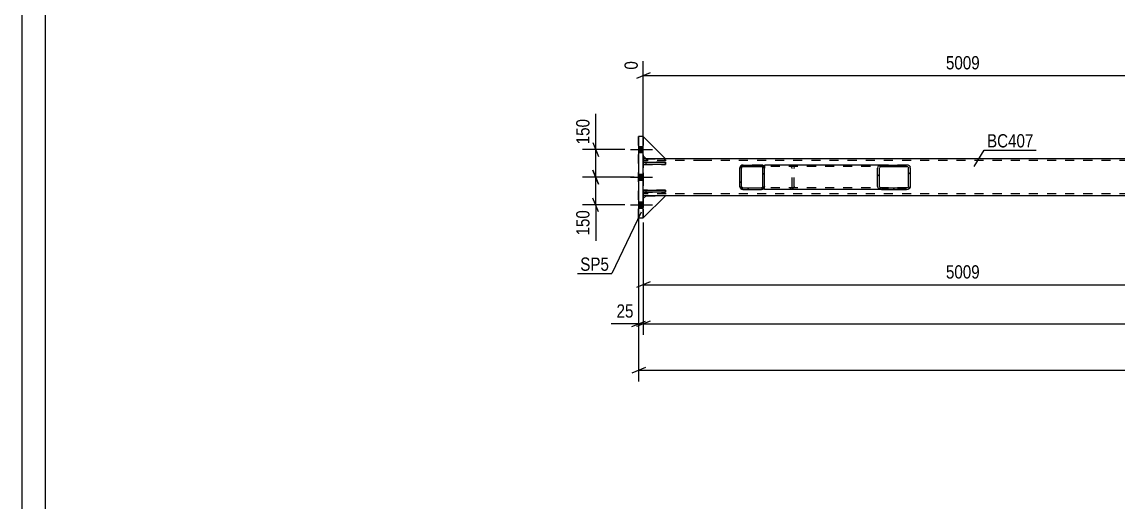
# Model space of a CAD drawing. Header units: millimetres. Extents: x 0 to 841, y 0 to 594.
# Drawn here: x 0 to 237, y 152.2 to 256.1 of the extents above; entities that cross this region are included whole.
import ezdxf

# ---------------------------------------------------------------- set-up
doc = ezdxf.new("R2010")
doc.units = ezdxf.units.MM
doc.linetypes.add('DXK_LINE_DOT2', pattern=[3.9198, 1.9599, -1.9599])
doc.styles.add('Arial Narrow', font='ARIALN.TTF', dxfattribs={"height": 0.2})

# ---------------------------------------------------------------- blocks, each defined once
blk = doc.blocks.new('Unknown-122615941-1135')
at = {"color": 5, "linetype": 'Continuous'}
for p, q in [((0, 594), (0, 0)), ((5, 589), (5, 5))]:
    blk.add_line(p, q, dxfattribs=at)
blk = doc.blocks.new('Part-122615941-3037 - 3015')
at = {"color": 2, "linetype": 'Continuous'}
for p, q in [((134.97, 226.51), (134.37, 226.51)), ((147.17, 226.51), (139.17, 226.51)), ((272.58, 226.51), (147.27, 226.51)), ((134.97, 218.51), (134.37, 218.51)), ((147.17, 218.51), (139.17, 218.51)), ((635.22, 218.51), (147.27, 218.51))]:
    blk.add_line(p, q, dxfattribs=at)
at = {"color": 7, "linetype": 'DXK_LINE_DOT2'}
for p, q in [((134.37, 226.51), (134.37, 218.51)), ((134.37, 218.51), (134.37, 226.51)), ((134.37, 226.51), (134.37, 226.51)), ((134.37, 226.11), (134.37, 226.11)), ((147.17, 226.11), (134.37, 226.11)), ((139.17, 226.51), (134.97, 226.51)), ((635.22, 226.11), (147.27, 226.11)), ((134.37, 218.91), (134.37, 218.91)), ((147.17, 218.91), (134.37, 218.91)), ((134.37, 218.51), (134.37, 218.51)), ((139.17, 218.51), (134.97, 218.51)), ((635.22, 218.91), (147.27, 218.91))]:
    blk.add_line(p, q, dxfattribs=at)
blk = doc.blocks.new('Part-122615941-3072 - 3015')
at = {"color": 7, "linetype": 'DXK_LINE_DOT2'}
for p, q in [((139.17, 225.75), (134.37, 225.75)), ((134.37, 225.75), (134.37, 225.27)), ((134.37, 225.75), (134.37, 225.27)), ((134.37, 225.27), (139.17, 225.27)), ((134.97, 225.27), (134.97, 225.75)), ((139.17, 225.27), (139.17, 225.75))]:
    blk.add_line(p, q, dxfattribs=at)
blk = doc.blocks.new('Part-122615941-3055 - 3015')
at = {"color": 7, "linetype": 'DXK_LINE_DOT2'}
for p, q in [((139.17, 226.51), (134.37, 231.31)), ((134.37, 231.31), (134.37, 227.11)), ((134.37, 227.11), (134.37, 231.31)), ((134.37, 227.11), (134.97, 226.51)), ((134.97, 226.51), (139.17, 226.51))]:
    blk.add_line(p, q, dxfattribs=at)
blk = doc.blocks.new('Part-122615941-3056 - 3015')
at = {"color": 7, "linetype": 'DXK_LINE_DOT2'}
for p, q in [((139.17, 226.51), (134.37, 231.31)), ((134.37, 231.31), (134.37, 227.11)), ((134.37, 227.11), (134.37, 231.31)), ((134.37, 227.11), (134.97, 226.51)), ((134.97, 226.51), (139.17, 226.51))]:
    blk.add_line(p, q, dxfattribs=at)
blk = doc.blocks.new('Part-122615941-3132 - 3015')
at = {"color": 2, "linetype": 'Continuous'}
for p, q in [((133.37, 231.31), (133.37, 231.31)), ((134.37, 231.31), (133.37, 231.31)), ((133.37, 231.31), (133.37, 213.71)), ((134.37, 231.31), (134.37, 231.31)), ((134.37, 213.71), (134.37, 231.31)), ((133.37, 213.71), (133.37, 213.71)), ((133.37, 213.71), (134.37, 213.71)), ((134.37, 213.71), (134.37, 213.71))]:
    blk.add_line(p, q, dxfattribs=at)
at = {"color": 7, "linetype": 'DXK_LINE_DOT2'}
for p, q in [((133.37, 213.71), (133.37, 231.31)), ((134.37, 231.31), (134.37, 213.71))]:
    blk.add_line(p, q, dxfattribs=at)
blk = doc.blocks.new('Part-122615941-3057 - 3015')
at = {"color": 2, "linetype": 'Continuous'}
for p, q in [((134.37, 231.31), (139.17, 226.51)), ((134.37, 227.11), (134.97, 226.51)), ((139.17, 226.51), (134.97, 226.51))]:
    blk.add_line(p, q, dxfattribs=at)
at = {"color": 7, "linetype": 'DXK_LINE_DOT2'}
for p, q in [((134.37, 227.11), (134.37, 231.31)), ((134.37, 231.31), (134.37, 227.11))]:
    blk.add_line(p, q, dxfattribs=at)
blk = doc.blocks.new('Part-122615941-3058 - 3015')
at = {"color": 7, "linetype": 'DXK_LINE_DOT2'}
for p, q in [((134.37, 217.91), (134.97, 218.51)), ((139.17, 218.51), (134.37, 213.71)), ((134.97, 218.51), (139.17, 218.51)), ((134.37, 213.71), (134.37, 217.91)), ((134.37, 217.91), (134.37, 213.71))]:
    blk.add_line(p, q, dxfattribs=at)
blk = doc.blocks.new('Part-122615941-3059 - 3015')
at = {"color": 7, "linetype": 'DXK_LINE_DOT2'}
for p, q in [((134.37, 217.91), (134.97, 218.51)), ((139.17, 218.51), (134.37, 213.71)), ((134.97, 218.51), (139.17, 218.51)), ((134.37, 213.71), (134.37, 217.91)), ((134.37, 217.91), (134.37, 213.71))]:
    blk.add_line(p, q, dxfattribs=at)
blk = doc.blocks.new('Part-122615941-3060 - 3015')
at = {"color": 2, "linetype": 'Continuous'}
for p, q in [((134.37, 217.91), (134.97, 218.51)), ((134.37, 213.71), (139.17, 218.51)), ((139.17, 218.51), (134.97, 218.51))]:
    blk.add_line(p, q, dxfattribs=at)
at = {"color": 7, "linetype": 'DXK_LINE_DOT2'}
for p, q in [((134.37, 217.91), (134.37, 213.71)), ((134.37, 213.71), (134.37, 217.91))]:
    blk.add_line(p, q, dxfattribs=at)
blk = doc.blocks.new('Part-122615941-3063 - 3015')
at = {"color": 2, "linetype": 'Continuous'}
for p, q in [((134.37, 219.75), (139.17, 219.75)), ((134.37, 219.75), (134.37, 219.27)), ((139.17, 219.27), (134.37, 219.27)), ((139.17, 219.75), (139.17, 219.27))]:
    blk.add_line(p, q, dxfattribs=at)
at = {"color": 7, "linetype": 'DXK_LINE_DOT2'}
for p, q in [((134.37, 219.27), (134.37, 219.75)), ((134.97, 219.27), (134.97, 219.75))]:
    blk.add_line(p, q, dxfattribs=at)
blk = doc.blocks.new('Part-122615941-3066 - 3015')
at = {"color": 2, "linetype": 'Continuous'}
for p, q in [((134.37, 225.75), (139.17, 225.75)), ((134.37, 225.75), (134.37, 225.27)), ((139.17, 225.27), (134.37, 225.27)), ((139.17, 225.75), (139.17, 225.27))]:
    blk.add_line(p, q, dxfattribs=at)
at = {"color": 7, "linetype": 'DXK_LINE_DOT2'}
for p, q in [((134.37, 225.27), (134.37, 225.75)), ((134.97, 225.27), (134.97, 225.75))]:
    blk.add_line(p, q, dxfattribs=at)
blk = doc.blocks.new('Part-122615941-3069 - 3015')
at = {"color": 7, "linetype": 'DXK_LINE_DOT2'}
for p, q in [((139.17, 219.75), (134.37, 219.75)), ((134.37, 219.75), (134.37, 219.27)), ((134.37, 219.75), (134.37, 219.27)), ((134.37, 219.27), (139.17, 219.27)), ((134.97, 219.27), (134.97, 219.75)), ((139.17, 219.27), (139.17, 219.75))]:
    blk.add_line(p, q, dxfattribs=at)
blk = doc.blocks.new('Part-122615941-3089 - 3015')
at = {"linetype": 'Continuous'}
h = blk.add_hatch(dxfattribs=at)
h.set_pattern_fill('', scale=0.7, style=0, pattern_type=0)
h.set_pattern_definition([(45, (191.6502, 219.9214), (-1.57154, 1.57154), [])])
h.paths.add_polyline_path([(191.32, 219.87), (191.65, 219.92), (191.93, 220.06), (192.12, 220.27), (192.19, 220.51), (192.19, 224.51), (192.12, 224.76), (191.93, 224.97), (191.65, 225.1), (191.32, 225.15), (185.9, 225.15), (185.57, 225.1), (185.29, 224.97), (185.1, 224.76), (185.03, 224.51), (185.03, 220.51), (185.1, 220.27), (185.29, 220.06), (185.57, 219.92), (185.9, 219.87)])
h.paths.add_polyline_path([(185.73, 220.22), (185.59, 220.29), (185.5, 220.39), (185.46, 220.51), (185.46, 224.51), (185.5, 224.64), (185.59, 224.74), (185.73, 224.81), (185.9, 224.83), (191.32, 224.83), (191.48, 224.81), (191.62, 224.74), (191.72, 224.64), (191.75, 224.51), (191.75, 220.51), (191.72, 220.39), (191.62, 220.29), (191.48, 220.22), (191.32, 220.19), (185.9, 220.19)])
at = {"color": 2, "linetype": 'Continuous'}
for p, q in [((160.55, 225.13), (160.69, 225.15)), ((160.55, 225.13), (160.55, 224.51)), ((185.9, 225.15), (160.69, 225.15)), ((185.1, 224.76), (185.03, 224.51)), ((185.03, 220.51), (185.03, 224.51)), ((185.46, 224.51), (185.5, 224.64)), ((185.46, 220.51), (185.46, 224.51)), ((185.9, 225.15), (185.57, 225.1)), ((185.73, 224.81), (185.9, 224.83)), ((185.9, 225.15), (191.32, 225.15)), ((185.9, 224.83), (191.32, 224.83)), ((191.65, 225.1), (191.32, 225.15)), ((191.32, 224.83), (191.48, 224.81)), ((191.72, 224.64), (191.75, 224.51)), ((191.75, 220.51), (191.75, 224.51)), ((192.19, 224.51), (192.12, 224.76)), ((192.19, 220.51), (192.19, 224.51)), ((160.55, 220.06), (160.55, 220.51)), ((185.03, 220.51), (185.1, 220.27)), ((185.5, 220.39), (185.46, 220.51)), ((191.75, 220.51), (191.72, 220.39)), ((192.12, 220.27), (192.19, 220.51)), ((160.55, 219.92), (160.55, 220.06)), ((160.55, 219.89), (160.55, 219.92)), ((160.69, 219.87), (160.55, 219.89)), ((185.9, 219.87), (160.69, 219.87)), ((185.57, 219.92), (185.9, 219.87)), ((185.9, 220.19), (185.73, 220.22)), ((185.9, 220.19), (191.32, 220.19)), ((185.9, 219.87), (191.32, 219.87)), ((191.48, 220.22), (191.32, 220.19)), ((191.32, 219.87), (191.65, 219.92))]:
    blk.add_line(p, q, dxfattribs=at)
at = {"color": 7, "linetype": 'DXK_LINE_DOT2'}
for p, q in [((160.55, 224.81), (160.69, 224.83)), ((160.55, 220.27), (160.55, 224.51)), ((191.32, 224.83), (160.69, 224.83)), ((166.11, 225.15), (166.44, 225.1)), ((166.27, 224.81), (166.11, 224.83)), ((166.54, 224.51), (166.51, 224.64)), ((166.54, 220.51), (166.54, 224.51)), ((166.91, 224.76), (166.97, 224.51)), ((166.97, 220.51), (166.97, 224.51)), ((191.32, 225.15), (185.9, 225.15)), ((166.51, 220.39), (166.54, 220.51)), ((166.97, 220.51), (166.91, 220.27)), ((160.69, 220.19), (160.55, 220.21)), ((160.55, 220.06), (160.55, 220.21)), ((191.32, 220.19), (160.69, 220.19)), ((166.11, 220.19), (166.27, 220.22)), ((166.44, 219.92), (166.11, 219.87)), ((191.32, 219.87), (185.9, 219.87))]:
    blk.add_line(p, q, dxfattribs=at)
for centre, radius, start, end in [((166.17, 224.43), 0.396, 31.9779, 75.1661), ((166.23, 224.34), 0.792, 31.9779, 75.1661), ((166.17, 220.6), 0.396, 284.8339, 328.0221), ((166.23, 220.69), 0.792, 284.8339, 328.0221)]:
    blk.add_arc(centre, radius, start, end, dxfattribs=at)
at = {"color": 2, "linetype": 'Continuous'}
for centre, radius, start, end in [((185.77, 224.34), 0.792, 104.8339, 148.0221), ((185.83, 224.43), 0.396, 104.8339, 148.0221), ((191.38, 224.43), 0.396, 31.9779, 75.1661), ((191.45, 224.34), 0.792, 31.9779, 75.1661), ((185.77, 220.69), 0.792, 211.9779, 255.1661), ((185.83, 220.6), 0.396, 211.9779, 255.1661), ((191.38, 220.6), 0.396, 284.8339, 328.0221), ((191.45, 220.69), 0.792, 284.8339, 328.0221)]:
    blk.add_arc(centre, radius, start, end, dxfattribs=at)
blk = doc.blocks.new('Bolt-122615941-3103 - 3015')
at = {"linetype": 'Continuous'}
for points in [[(134.37, 227.85), (134.37, 229.17), (133.37, 229.17), (133.37, 227.85)], [(134.37, 227.85), (134.37, 229.17), (133.37, 229.17), (133.37, 227.85)], [(134.37, 227.85), (134.37, 229.17), (133.37, 229.17), (133.37, 227.85)], [(134.37, 227.85), (134.37, 229.17), (133.37, 229.17), (133.37, 227.85)], [(134.37, 221.85), (134.37, 223.17), (133.37, 223.17), (133.37, 221.85)], [(134.37, 221.85), (134.37, 223.17), (133.37, 223.17), (133.37, 221.85)], [(134.37, 215.85), (134.37, 217.17), (133.37, 217.17), (133.37, 215.85)], [(134.37, 215.85), (134.37, 217.17), (133.37, 217.17), (133.37, 215.85)], [(134.37, 215.85), (134.37, 217.17), (133.37, 217.17), (133.37, 215.85)], [(134.37, 215.85), (134.37, 217.17), (133.37, 217.17), (133.37, 215.85)]]:
    blk.add_hatch(color=1, dxfattribs=at).paths.add_polyline_path(points)
at = {"color": 1, "linetype": 'Continuous'}
for p, q in [((131.61, 228.51), (136.37, 228.51)), ((131.61, 228.51), (136.37, 228.51)), ((131.61, 228.51), (136.37, 228.51)), ((131.61, 228.51), (136.37, 228.51)), ((133.37, 229.17), (134.37, 229.17)), ((133.37, 229.17), (134.37, 229.17)), ((133.37, 229.17), (134.37, 229.17)), ((133.37, 229.17), (134.37, 229.17)), ((133.37, 227.85), (134.37, 227.85)), ((133.37, 227.85), (134.37, 227.85)), ((133.37, 227.85), (134.37, 227.85)), ((133.37, 227.85), (134.37, 227.85)), ((133.37, 223.17), (134.37, 223.17)), ((133.37, 223.17), (134.37, 223.17)), ((131.61, 222.51), (136.37, 222.51)), ((131.61, 222.51), (136.37, 222.51)), ((133.37, 221.85), (134.37, 221.85)), ((133.37, 221.85), (134.37, 221.85)), ((131.61, 216.51), (136.37, 216.51)), ((131.61, 216.51), (136.37, 216.51)), ((131.61, 216.51), (136.37, 216.51)), ((131.61, 216.51), (136.37, 216.51)), ((133.37, 217.17), (134.37, 217.17)), ((133.37, 217.17), (134.37, 217.17)), ((133.37, 217.17), (134.37, 217.17)), ((133.37, 217.17), (134.37, 217.17)), ((133.37, 215.85), (134.37, 215.85)), ((133.37, 215.85), (134.37, 215.85)), ((133.37, 215.85), (134.37, 215.85)), ((133.37, 215.85), (134.37, 215.85))]:
    blk.add_line(p, q, dxfattribs=at)
blk = doc.blocks.new('Part-122615941-3109 - 3015')
at = {"linetype": 'Continuous'}
h = blk.add_hatch(dxfattribs=at)
h.set_pattern_fill('', scale=0.7, style=0, pattern_type=0)
h.set_pattern_definition([(45, (160.1547, 219.9214), (-1.57154, 1.57154), [])])
h.paths.add_polyline_path([(159.91, 219.87), (160.15, 219.92), (160.36, 220.06), (160.5, 220.27), (160.55, 220.51), (160.55, 224.51), (160.5, 224.76), (160.36, 224.97), (160.15, 225.1), (159.91, 225.15), (155.91, 225.15), (155.66, 225.1), (155.46, 224.97), (155.32, 224.76), (155.27, 224.51), (155.27, 220.51), (155.32, 220.27), (155.46, 220.06), (155.66, 219.92), (155.91, 219.87)])
h.paths.add_polyline_path([(155.79, 220.22), (155.68, 220.29), (155.61, 220.39), (155.59, 220.51), (155.59, 224.51), (155.61, 224.64), (155.68, 224.74), (155.79, 224.81), (155.91, 224.83), (159.91, 224.83), (160.03, 224.81), (160.14, 224.74), (160.21, 224.64), (160.23, 224.51), (160.23, 220.51), (160.21, 220.39), (160.14, 220.29), (160.03, 220.22), (159.91, 220.19), (155.91, 220.19)])
at = {"color": 7, "linetype": 'DXK_LINE_DOT2'}
for p, q in [((155.27, 224.51), (155.32, 224.76)), ((155.27, 220.51), (155.27, 224.51)), ((155.61, 224.64), (155.59, 224.51)), ((155.59, 220.51), (155.59, 224.51)), ((155.66, 225.1), (155.91, 225.15)), ((155.91, 224.83), (155.79, 224.81)), ((159.91, 225.15), (155.91, 225.15)), ((155.91, 224.83), (159.91, 224.83)), ((159.91, 225.15), (159.91, 225.15)), ((159.91, 225.15), (160.15, 225.1)), ((160.03, 224.81), (159.91, 224.83)), ((160.23, 224.51), (160.21, 224.64)), ((160.23, 220.51), (160.23, 224.51)), ((160.5, 224.76), (160.55, 224.51)), ((160.55, 220.51), (160.55, 224.51)), ((155.32, 220.27), (155.27, 220.51)), ((155.59, 220.51), (155.61, 220.39)), ((160.21, 220.39), (160.23, 220.51)), ((160.55, 220.51), (160.5, 220.27)), ((155.91, 219.87), (155.66, 219.92)), ((155.79, 220.22), (155.91, 220.19)), ((155.91, 220.19), (159.91, 220.19)), ((155.91, 219.87), (159.91, 219.87)), ((159.91, 220.19), (160.03, 220.22)), ((160.15, 219.92), (159.91, 219.87))]:
    blk.add_line(p, q, dxfattribs=at)
at = {"color": 2, "linetype": 'Continuous'}
for p, q in [((155.32, 224.76), (155.27, 224.51)), ((155.27, 224.51), (155.27, 224.51)), ((155.27, 220.51), (155.27, 224.51)), ((155.59, 224.51), (155.61, 224.64)), ((155.59, 224.51), (155.59, 224.51)), ((155.59, 220.51), (155.59, 224.51)), ((155.91, 225.15), (155.66, 225.1)), ((155.79, 224.81), (155.91, 224.83)), ((155.91, 225.15), (155.91, 225.15)), ((155.91, 225.15), (159.91, 225.15)), ((155.91, 224.83), (155.91, 224.83)), ((155.91, 224.83), (159.91, 224.83)), ((159.91, 225.15), (159.91, 225.15)), ((160.15, 225.1), (159.91, 225.15)), ((159.91, 224.83), (159.91, 224.83)), ((159.91, 224.83), (160.03, 224.81)), ((160.21, 224.64), (160.23, 224.51)), ((160.23, 224.51), (160.23, 224.51)), ((160.23, 220.51), (160.23, 224.51)), ((160.55, 224.51), (160.5, 224.76)), ((160.55, 224.51), (160.55, 224.51)), ((160.55, 220.51), (160.55, 224.51)), ((155.27, 220.51), (155.27, 220.51)), ((155.27, 220.51), (155.32, 220.27)), ((155.59, 220.51), (155.59, 220.51)), ((155.61, 220.39), (155.59, 220.51)), ((160.23, 220.51), (160.21, 220.39)), ((160.23, 220.51), (160.23, 220.51)), ((160.5, 220.27), (160.55, 220.51)), ((160.55, 220.51), (160.55, 220.51)), ((155.66, 219.92), (155.91, 219.87)), ((155.91, 220.19), (155.79, 220.22)), ((155.91, 220.19), (155.91, 220.19)), ((155.91, 220.19), (159.91, 220.19)), ((155.91, 219.87), (155.91, 219.87)), ((155.91, 219.87), (159.91, 219.87)), ((160.03, 220.22), (159.91, 220.19)), ((159.91, 220.19), (159.91, 220.19)), ((159.91, 219.87), (160.15, 219.92)), ((159.91, 219.87), (159.91, 219.87))]:
    blk.add_line(p, q, dxfattribs=at)
at = {"color": 7, "linetype": 'DXK_LINE_DOT2'}
for centre, radius, start, end in [((155.91, 224.51), 0.64, 112.5, 157.5), ((155.91, 224.51), 0.32, 112.5, 157.5), ((159.91, 224.51), 0.32, 22.5, 67.5), ((159.91, 224.51), 0.64, 22.5, 67.5), ((155.91, 220.51), 0.64, 202.5, 247.5), ((155.91, 220.51), 0.32, 202.5, 247.5), ((159.91, 220.51), 0.32, 292.5, 337.5), ((159.91, 220.51), 0.64, 292.5, 337.5)]:
    blk.add_arc(centre, radius, start, end, dxfattribs=at)
at = {"color": 2, "linetype": 'Continuous'}
for centre, radius, start, end in [((155.91, 224.51), 0.64, 112.5, 157.5), ((155.91, 224.51), 0.32, 112.5, 157.5), ((159.91, 224.51), 0.32, 22.5, 67.5), ((159.91, 224.51), 0.64, 22.5, 67.5), ((155.91, 220.51), 0.64, 202.5, 247.5), ((155.91, 220.51), 0.32, 202.5, 247.5), ((159.91, 220.51), 0.32, 292.5, 337.5), ((159.91, 220.51), 0.64, 292.5, 337.5)]:
    blk.add_arc(centre, radius, start, end, dxfattribs=at)
blk = doc.blocks.new('StraightDimension-122615941-3163 - 3015')
at = {"color": 7, "linetype": 'Continuous'}
for p, q in [((123.48, 230.01), (124.68, 227.01)), ((130.37, 228.51), (121.23, 228.51)), ((124.08, 222.51), (124.08, 228.51)), ((124.68, 221.01), (123.48, 224.01)), ((132.37, 222.51), (121.23, 222.51))]:
    blk.add_line(p, q, dxfattribs=at)
at = {"color": 0}
blk.add_wipeout([(123.33, 235.72), (119.13, 235.72), (119.13, 229.04), (123.33, 229.04)], dxfattribs=at)
at = {"color": 7, "linetype": 'Continuous'}
blk.add_line((124.08, 228.51), (124.08, 236.25), dxfattribs=at)
blk.add_line((124.08, 228.51), (124.08, 236.25), dxfattribs=at)
at = {"color": 3, "style": 'Arial Narrow'}
blk.add_text('150', height=2.863, rotation=90.0002, dxfattribs=at).set_placement((122.73, 229.64))
blk = doc.blocks.new('StraightDimension-122615941-3164 - 3015')
at = {"color": 7, "linetype": 'Continuous'}
for p, q in [((123.48, 224.01), (124.68, 221.01)), ((132.37, 222.51), (121.23, 222.51)), ((124.08, 216.51), (124.08, 222.51)), ((130.37, 216.51), (121.23, 216.51)), ((124.68, 215.01), (123.48, 218.01))]:
    blk.add_line(p, q, dxfattribs=at)
at = {"color": 0}
blk.add_wipeout([(123.33, 215.99), (119.13, 215.99), (119.13, 209.3), (123.33, 209.3)], dxfattribs=at)
at = {"color": 7, "linetype": 'Continuous'}
blk.add_line((124.08, 216.51), (124.08, 208.78), dxfattribs=at)
blk.add_line((124.08, 216.51), (124.08, 208.78), dxfattribs=at)
at = {"color": 3, "style": 'Arial Narrow'}
blk.add_text('150', height=2.863, rotation=90.0002, dxfattribs=at).set_placement((122.73, 209.9))
blk = doc.blocks.new('StraightDimension-122615941-3301 - 3015')
at = {"color": 7, "linetype": 'Continuous'}
for p, q in [((134.37, 212.71), (134.37, 188.38)), ((135.87, 191.38), (132.87, 190.18)), ((134.37, 190.78), (648.12, 190.78))]:
    blk.add_line(p, q, dxfattribs=at)
blk = doc.blocks.new('StraightDimension-122615941-3325 - 3015')
at = {"color": 7, "linetype": 'Continuous'}
for p, q in [((133.37, 212.71), (133.37, 188.38)), ((134.37, 212.71), (134.37, 188.38)), ((131.87, 190.18), (134.87, 191.38)), ((135.87, 191.38), (132.87, 190.18)), ((133.37, 190.78), (134.37, 190.78))]:
    blk.add_line(p, q, dxfattribs=at)
at = {"color": 0}
blk.add_wipeout([(132.84, 191.53), (132.84, 195.73), (127.99, 195.73), (127.99, 191.53)], dxfattribs=at)
at = {"color": 7, "linetype": 'Continuous'}
blk.add_line((133.37, 190.78), (127.46, 190.78), dxfattribs=at)
blk.add_line((133.37, 190.78), (127.46, 190.78), dxfattribs=at)
at = {"color": 3, "style": 'Arial Narrow'}
blk.add_text('25', height=2.863, dxfattribs=at).set_placement((128.59, 192.13))
blk = doc.blocks.new('StraightDimension-122615941-3343 - 3015')
at = {"color": 7, "linetype": 'Continuous'}
for p, q in [((133.37, 221.51), (133.37, 178.33)), ((134.87, 181.33), (131.87, 180.13)), ((133.37, 180.73), (649.12, 180.73))]:
    blk.add_line(p, q, dxfattribs=at)
blk = doc.blocks.new('StraightDimension-122615941-11069 - 3015')
at = {"color": 7, "linetype": 'Continuous'}
for p, q in [((272.58, 227.51), (272.58, 253.13)), ((134.37, 227.51), (134.37, 247.64)), ((135.87, 245.11), (132.87, 243.91)), ((134.37, 244.51), (272.58, 244.51)), ((271.08, 243.91), (274.08, 245.11))]:
    blk.add_line(p, q, dxfattribs=at)
at = {"color": 0, "linetype": 'Continuous'}
for points in [[(271.98, 253.73), (267.78, 253.73), (267.78, 245.21), (271.98, 245.21)], [(133.77, 248.24), (129.57, 248.24), (129.57, 245.21), (133.77, 245.21)]]:
    blk.add_wipeout(points, dxfattribs=at)
at = {"color": 0}
blk.add_wipeout([(207.73, 245.26), (207.73, 249.46), (199.22, 249.46), (199.22, 245.26)], dxfattribs=at)
at = {"color": 3, "linetype": 'Continuous', "style": 'Arial Narrow'}
for s, height, p in [('5009', 2.863, (271.38, 245.81)), ('0', 2.86, (133.17, 245.81))]:
    blk.add_text(s, height=height, rotation=90.0002, dxfattribs=at).set_placement(p)
at = {"color": 3, "style": 'Arial Narrow'}
blk.add_text('5009', height=2.863, dxfattribs=at).set_placement((199.82, 245.86))
blk = doc.blocks.new('StraightDimension-122615941-11221 - 3015')
at = {"color": 7, "linetype": 'Continuous'}
for p, q in [((134.37, 212.71), (134.37, 196.84)), ((272.58, 212.71), (272.58, 196.84)), ((135.87, 199.84), (132.87, 198.64)), ((134.37, 199.24), (272.58, 199.24)), ((271.08, 198.64), (274.08, 199.84))]:
    blk.add_line(p, q, dxfattribs=at)
at = {"color": 0}
blk.add_wipeout([(207.73, 199.99), (207.73, 204.19), (199.22, 204.19), (199.22, 199.99)], dxfattribs=at)
at = {"color": 3, "style": 'Arial Narrow'}
blk.add_text('5009', height=2.863, dxfattribs=at).set_placement((199.82, 200.59))
blk = doc.blocks.new('Mark-122615941-3033 - 3015')
at = {"color": 0}
blk.add_wipeout([(218.75, 228.97), (218.75, 231.97), (208.7, 231.97), (208.7, 228.97)], dxfattribs=at)
blk.add_wipeout([(218.75, 228.97), (218.75, 231.97), (208.7, 231.97), (208.7, 228.97)], dxfattribs=at)
at = {"color": 30, "linetype": 'Continuous'}
for p, q in [((205.95, 224.84), (208.1, 228.37)), ((208.1, 228.37), (219.35, 228.37))]:
    blk.add_line(p, q, dxfattribs=at)
at = {"color": 3, "style": 'Arial Narrow'}
blk.add_text('BC407', height=2.863, dxfattribs=at).set_placement((208.7, 228.97))
blk = doc.blocks.new('Mark-122615941-3128 - 3015')
at = {"color": 0}
blk.add_wipeout([(126.95, 202.27), (126.95, 205.27), (120.74, 205.27), (120.74, 202.27)], dxfattribs=at)
blk.add_wipeout([(126.95, 202.27), (126.95, 205.27), (120.74, 205.27), (120.74, 202.27)], dxfattribs=at)
at = {"color": 30, "linetype": 'Continuous'}
for p in [(133.91, 214.93), (120.14, 201.67)]:
    blk.add_line(p, (127.55, 201.67), dxfattribs=at)
at = {"color": 3, "style": 'Arial Narrow'}
blk.add_text('SP5', height=2.863, dxfattribs=at).set_placement((120.74, 202.27))

msp = doc.modelspace()

# ---------------------------------------------------------------- block references
for name in ['Unknown-122615941-1135', 'Part-122615941-3132 - 3015', 'Part-122615941-3055 - 3015', 'Part-122615941-3056 - 3015', 'Part-122615941-3057 - 3015', 'Bolt-122615941-3103 - 3015', 'Part-122615941-3037 - 3015', 'Part-122615941-3072 - 3015', 'Part-122615941-3066 - 3015', 'Part-122615941-3109 - 3015', 'Part-122615941-3089 - 3015', 'Part-122615941-3063 - 3015', 'Part-122615941-3069 - 3015', 'Part-122615941-3058 - 3015', 'Part-122615941-3059 - 3015', 'Part-122615941-3060 - 3015']:
    msp.add_blockref(name, (0, 0))

# ---------------------------------------------------------------- next in the draw order: block references
msp.add_blockref('StraightDimension-122615941-3163 - 3015', (0, 0))

# ---------------------------------------------------------------- next in the draw order: block references
for name in ['StraightDimension-122615941-11069 - 3015', 'StraightDimension-122615941-3164 - 3015']:
    msp.add_blockref(name, (0, 0))

# ---------------------------------------------------------------- next in the draw order: block references
for name in ['Mark-122615941-3033 - 3015', 'StraightDimension-122615941-3301 - 3015']:
    msp.add_blockref(name, (0, 0))

# ---------------------------------------------------------------- next in the draw order: block references
msp.add_blockref('StraightDimension-122615941-3325 - 3015', (0, 0))

# ---------------------------------------------------------------- next in the draw order: block references
msp.add_blockref('StraightDimension-122615941-3343 - 3015', (0, 0))

# ---------------------------------------------------------------- next in the draw order: block references
msp.add_blockref('StraightDimension-122615941-11221 - 3015', (0, 0))

# ---------------------------------------------------------------- next in the draw order: block references
msp.add_blockref('Mark-122615941-3128 - 3015', (0, 0))

doc.saveas('drawing.dxf')
